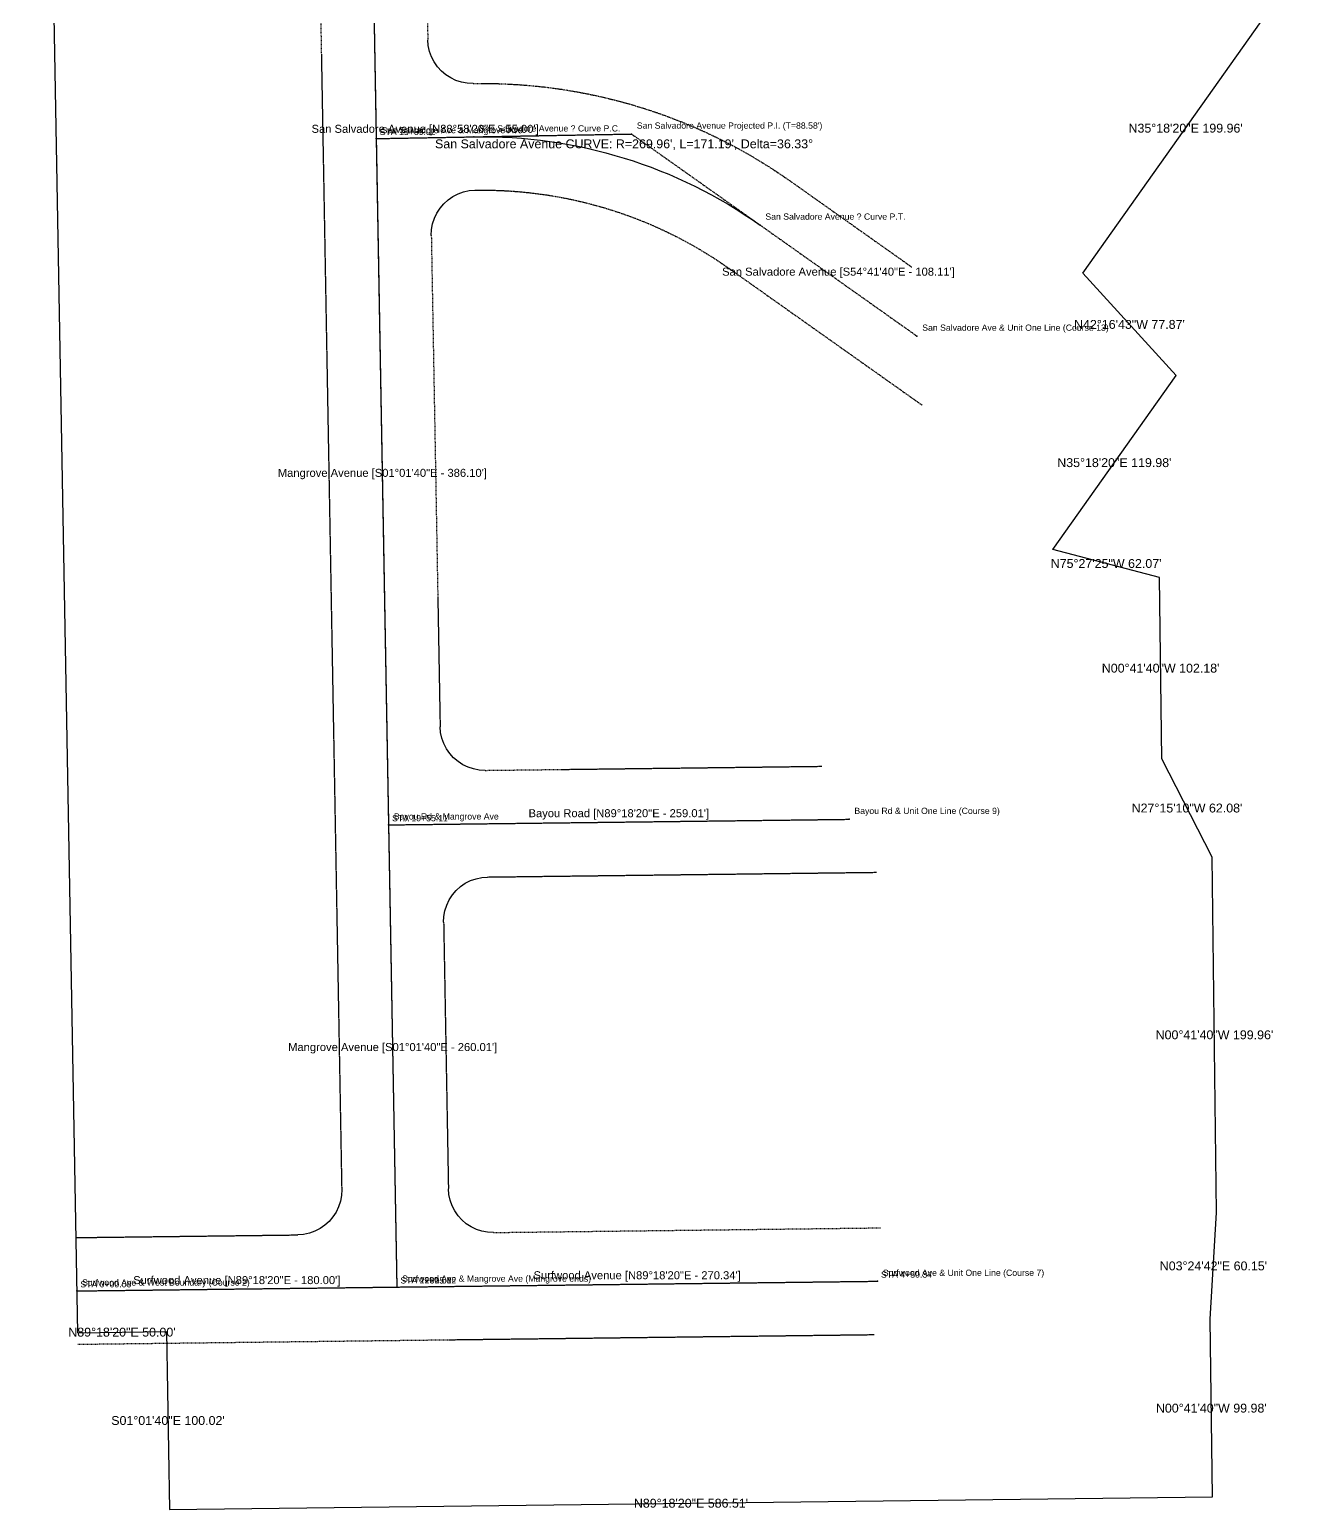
# Model space of a CAD drawing. Extents: x 9751 to 11517, y 7841 to 10246.
# Drawn here: x 9843 to 10551, y 7841 to 8673 of the extents above; entities that cross this region are included whole.
import ezdxf
from ezdxf.enums import TextEntityAlignment as Align

# ---------------------------------------------------------------- set-up
doc = ezdxf.new("R2010")
doc.units = 0
doc.linetypes.add('DASHED', pattern=[0.75, 0.5, -0.25])
for name, color, linetype in [('C-BOUNDARY', 7, 'CONTINUOUS'), ('C-ROAD-ALIGNMENT', 2, 'CONTINUOUS'), ('C-ROAD-ASSUMP-INTX', 1, 'CONTINUOUS'), ('C-ROAD-CNTR', 2, 'DASHED'), ('C-ROAD-CURV', 4, 'CONTINUOUS'), ('C-ROAD-FILLET', 3, 'CONTINUOUS'), ('C-ROAD-INTX', 3, 'CONTINUOUS'), ('C-ROAD-PI-TANGENT', 1, 'DASHED'), ('C-ROAD-ROW-EDGE', 4, 'DASHED'), ('C-ROAD-TEXT', 7, 'CONTINUOUS'), ('C-ROAD-TIE', 4, 'CONTINUOUS')]:
    doc.layers.add(name, color=color, linetype=linetype)
doc.styles.get("Standard").update_dxf_attribs({"font": 'Arial'})

msp = doc.modelspace()

# ---------------------------------------------------------------- linework, layer by layer
at = {"layer": 'C-BOUNDARY'}
for p, q in [((9843.2918, 9442.2618), (9870.2384, 7939.9332)), ((10435.6478, 8535.889), (10551.2352, 8699.0614)), ((10488.0404, 8478.2841), (10435.6478, 8535.889)), ((10418.688, 8380.3807), (10488.0404, 8478.2841)), ((10478.7692, 8364.8081), (10418.688, 8380.3807)), ((10480.0078, 8262.6381), (10478.7692, 8364.8081)), ((10508.4399, 8207.454), (10480.0078, 8262.6381)), ((10510.8638, 8007.5127), (10508.4399, 8207.454)), ((10507.2837, 7947.4726), (10510.8638, 8007.5127)), ((10508.4956, 7847.5019), (10507.2837, 7947.4726)), ((9870.2384, 7939.9332), (9920.2347, 7940.5282)), ((9920.2347, 7940.5282), (9922.0285, 7840.5223)), ((9922.0285, 7840.5223), (10508.4956, 7847.5019))]:
    msp.add_line(p, q, dxfattribs=at)
at = {"layer": 'C-ROAD-ALIGNMENT'}
for points in [[(9992.4362, 10179.841), (10000, 10000), (10010.9255, 9740.2297), (10021.8509, 9480.4593), (10023.2237, 9447.8195), (10027.3016, 9220.5085), (10029.9922, 9070.5326), (10032.6828, 8920.5568), (10038.2254, 8611.6065), (10045.1508, 8225.5726), (10049.8147, 7965.6026)], [(9869.8249, 7963.421), (10049.8147, 7965.6026), (10320.1316, 7968.8791)]]:
    msp.add_lwpolyline(points, dxfattribs=at)
at = {"layer": 'C-ROAD-ASSUMP-INTX'}
msp.add_point((10181.7866, 8614.182), dxfattribs=at)
at = {"layer": 'C-ROAD-CNTR'}
for p, q in [((10032.6828, 8920.5568), (10038.2254, 8611.6065)), ((10038.2254, 8611.6065), (10093.2165, 8612.593)), ((10038.2254, 8611.6065), (10045.1508, 8225.5726)), ((10254.0786, 8562.9858), (10342.3028, 8500.5068)), ((10045.1508, 8225.5726), (10304.1397, 8228.7118)), ((10045.1508, 8225.5726), (10049.8147, 7965.6026)), ((10049.8147, 7965.6026), (10320.1316, 7968.8791)), ((9869.8249, 7963.421), (10049.8147, 7965.6026))]:
    msp.add_line(p, q, dxfattribs=at)
at = {"layer": 'C-ROAD-CURV'}
msp.add_lwpolyline([(10093.2165, 8612.593), (10098.566, 8612.636), (10103.9153, 8612.5729), (10109.2622, 8612.4039), (10114.6048, 8612.1289), (10119.9409, 8611.7482), (10125.2684, 8611.2617), (10130.5852, 8610.6698), (10135.8892, 8609.9727), (10141.1784, 8609.1706), (10146.4506, 8608.2638), (10151.7038, 8607.2528), (10156.936, 8606.1378), (10162.145, 8604.9194), (10167.3289, 8603.598), (10172.4856, 8602.1742), (10177.6131, 8600.6484), (10182.7093, 8599.0213), (10187.7722, 8597.2936), (10192.8, 8595.4659), (10197.7905, 8593.5389), (10202.7419, 8591.5135), (10207.6522, 8589.3903), (10212.5194, 8587.1702), (10217.3417, 8584.8541), (10222.1171, 8582.4429), (10226.8438, 8579.9375), (10231.52, 8577.339), (10236.1437, 8574.6483), (10240.7133, 8571.8666), (10245.2268, 8568.9948), (10249.6825, 8566.0342), (10254.0786, 8562.9858)], dxfattribs=at)
at = {"layer": 'C-ROAD-FILLET'}
for points in [[(10092.6784, 8642.5882), (10089.4119, 8642.7435), (10086.1937, 8643.3239), (10083.0787, 8644.3193), (10080.1203, 8645.7128), (10077.3691, 8647.4805), (10074.8722, 8649.5923), (10072.6723, 8652.0118), (10070.807, 8654.6978), (10069.3083, 8657.6043), (10068.2018, 8660.6816), (10067.5064, 8663.877), (10067.234, 8667.1357)], [(10069.2071, 8557.1534), (10069.3624, 8560.4199), (10069.9427, 8563.6382), (10070.9382, 8566.7531), (10072.3317, 8569.7115), (10074.0994, 8572.4627), (10076.2111, 8574.9596), (10078.6307, 8577.1595), (10081.3167, 8579.0248), (10084.2232, 8580.5235), (10087.3005, 8581.6301), (10090.4958, 8582.3255), (10093.7546, 8582.5979)], [(10099.4642, 8256.2332), (10096.2107, 8256.406), (10093.0073, 8257.0005), (10089.9085, 8258.0066), (10086.9668, 8259.4071), (10084.2322, 8261.1782), (10081.7511, 8263.29), (10079.5658, 8265.7064), (10077.7133, 8268.3866), (10076.225, 8271.2848), (10075.1263, 8274.352), (10074.4358, 8277.5361), (10074.1652, 8280.7829)], [(10076.1383, 8170.7987), (10076.295, 8174.0772), (10076.8798, 8177.307), (10077.8827, 8180.4322), (10079.2864, 8183.3992), (10081.0667, 8186.1567), (10083.1929, 8188.6572), (10085.6284, 8190.8575), (10088.3311, 8192.7199), (10091.2545, 8194.2122), (10094.3483, 8195.3085), (10097.5589, 8195.9902), (10100.8313, 8196.2453)], [(10018.8272, 8020.3765), (10018.6705, 8017.098), (10018.0857, 8013.8683), (10017.0828, 8010.743), (10015.6791, 8007.776), (10013.8988, 8005.0186), (10011.7726, 8002.5181), (10009.3371, 8000.3177), (10006.6344, 7998.4553), (10003.711, 7996.9631), (10000.6173, 7995.8667), (9997.4066, 7995.1851), (9994.1342, 7994.9299)], [(10104.128, 7996.2631), (10100.8746, 7996.436), (10097.6712, 7997.0305), (10094.5723, 7998.0366), (10091.6306, 7999.4371), (10088.8961, 8001.2082), (10086.415, 8003.32), (10084.2297, 8005.7364), (10082.3771, 8008.4165), (10080.8889, 8011.3148), (10079.7901, 8014.382), (10079.0996, 8017.5661), (10078.829, 8020.8129)]]:
    msp.add_lwpolyline(points, dxfattribs=at)
at = {"layer": 'C-ROAD-INTX'}
for p in [(10038.2254, 8611.6065), (10093.2165, 8612.593), (10254.0786, 8562.9858), (10045.1508, 8225.5726), (10049.8147, 7965.6026)]:
    msp.add_point(p, dxfattribs=at)
at = {"layer": 'C-ROAD-PI-TANGENT'}
for p, q in [((10093.2165, 8612.593), (10181.7866, 8614.182)), ((10181.7866, 8614.182), (10254.0786, 8562.9858))]:
    msp.add_line(p, q, dxfattribs=at)
at = {"layer": 'C-ROAD-ROW-EDGE'}
for points in [[(10003.6742, 8865.0275), (10018.8272, 8020.3765)], [(10063.6645, 8866.1037), (10067.234, 8667.1357)], [(10092.6784, 8642.5882), (10097.6838, 8642.6362), (10102.6893, 8642.6007), (10107.6935, 8642.4817), (10112.695, 8642.2792), (10117.6924, 8641.9932), (10122.6844, 8641.6239), (10127.6695, 8641.1714), (10132.6464, 8640.6357), (10137.6136, 8640.017), (10142.5698, 8639.3156), (10147.5137, 8638.5315), (10152.4437, 8637.6651), (10157.3586, 8636.7165), (10162.257, 8635.686), (10167.1375, 8634.5739), (10171.9988, 8633.3806), (10176.8395, 8632.1063), (10181.6583, 8630.7513), (10186.4537, 8629.3162), (10191.2246, 8627.8012), (10195.9695, 8626.2069), (10200.6871, 8624.5336), (10205.3762, 8622.7818), (10210.0354, 8620.9519), (10214.6634, 8619.0446), (10219.2589, 8617.0604), (10223.8207, 8614.9997), (10228.3474, 8612.8632), (10232.8379, 8610.6515), (10237.2909, 8608.3651), (10241.705, 8606.0047), (10246.0792, 8603.571), (10250.4121, 8601.0647), (10254.7026, 8598.4864), (10258.9495, 8595.8368), (10263.1516, 8593.1168), (10267.3077, 8590.327), (10271.4167, 8587.4683)], [(10093.7546, 8582.5979), (10098.8266, 8582.6352), (10103.8983, 8582.5654), (10108.9674, 8582.3884), (10114.0316, 8582.1043), (10119.0886, 8581.7132), (10124.1363, 8581.2153), (10129.1723, 8580.6108), (10134.1944, 8579.9), (10139.2003, 8579.0833), (10144.1879, 8578.1609), (10149.1549, 8577.1333), (10154.099, 8576.0009), (10159.0181, 8574.7643), (10163.91, 8573.424), (10168.7724, 8571.9806), (10173.6032, 8570.4348), (10178.4003, 8568.7871), (10183.1615, 8567.0385), (10187.8847, 8565.1896), (10192.5677, 8563.2413), (10197.2086, 8561.1945), (10201.8051, 8559.05), (10206.3552, 8556.8089), (10210.857, 8554.4721), (10215.3084, 8552.0406), (10219.7074, 8549.5156), (10224.052, 8546.8982), (10228.3404, 8544.1895), (10232.5705, 8541.3909), (10236.7405, 8538.5034)], [(10271.4167, 8587.4683), (10339.3986, 8539.3245)], [(10069.2071, 8557.1534), (10074.1652, 8280.7829)], [(10236.7405, 8538.5034), (10345.2069, 8461.6891)], [(10099.4642, 8256.2332), (10288.7816, 8258.5279)], [(10100.8313, 8196.2453), (10319.4978, 8198.8958)], [(10076.1383, 8170.7987), (10078.829, 8020.8129)], [(9869.2867, 7993.4166), (9994.1342, 7994.9299)], [(10104.128, 7996.2631), (10321.9215, 7998.903)], [(9870.363, 7933.4253), (10318.3417, 7938.8552)]]:
    msp.add_lwpolyline(points, dxfattribs=at)
at = {"layer": 'C-ROAD-TIE'}
for p in [(10342.3028, 8500.5068), (10304.1397, 8228.7118), (10320.1316, 7968.8791), (9869.8249, 7963.421)]:
    msp.add_point(p, dxfattribs=at)

# ---------------------------------------------------------------- texts
at = {"layer": 'C-ROAD-TEXT'}
for s, height, p in [('San Salvadore Avenue [N88%%d58\'20"E - 55.00\']', 4.5, (10065.7209, 8617.0998)), ('N35%%d18\'20"E 199.96\'', 5, (10493.4415, 8617.4752)), ("San Salvadore Avenue CURVE: R=269.96', L=171.19', Delta=36.33%%d", 5, (10177.6131, 8608.6484)), ('San Salvadore Avenue [S54%%d41\'40"E - 108.11\']', 4.5, (10298.1907, 8536.7463)), ('N42%%d16\'43"W 77.87\'', 5, (10461.8441, 8507.0866)), ('Mangrove Avenue [S01%%d01\'40"E - 386.10\']', 4.5, (10041.6881, 8423.5896)), ('N35%%d18\'20"E 119.98\'', 5, (10453.3642, 8429.3324)), ('N75%%d27\'25"W 62.07\'', 5, (10448.7286, 8372.5944)), ('N00%%d41\'40"W 102.18\'', 5, (10479.3885, 8313.7231)), ('Bayou Road [N89%%d18\'20"E - 259.01\']', 4.5, (10174.6453, 8232.1422)), ('N27%%d15\'10"W 62.08\'', 5, (10494.2238, 8235.0461)), ('N00%%d41\'40"W 199.96\'', 5, (10509.6518, 8107.4834)), ('Mangrove Avenue [S01%%d01\'40"E - 260.01\']', 4.5, (10047.4828, 8100.5876)), ('Surfwood Avenue [N89%%d18\'20"E - 270.34\']', 4.5, (10184.9732, 7972.2409)), ('N03%%d24\'42"E 60.15\'', 5, (10509.0737, 7977.4926)), ('Surfwood Avenue [N89%%d18\'20"E - 180.00\']', 4.5, (9959.8198, 7969.5118)), ('N89%%d18\'20"E 50.00\'', 5, (9895.2365, 7940.2307)), ('N00%%d41\'40"W 99.98\'', 5, (10507.8896, 7897.4872)), ('S01%%d01\'40"E 100.02\'', 5, (9921.1316, 7890.5253)), ('N89%%d18\'20"E 586.51\'', 5, (10215.262, 7844.0121))]:
    msp.add_text(s, height=height, dxfattribs=at).set_placement(p, align=Align.MIDDLE_CENTER)
for s, p in [('STA 15+69.02', (10040.2254, 8613.6065)), ('San Salvadore Ave & Mangrove Ave', (10041.2254, 8614.6065)), ('San Salvadore Avenue ? Curve P.C.', (10096.2165, 8615.593)), ("San Salvadore Avenue Projected P.I. (T=88.58')", (10184.7866, 8617.182)), ('San Salvadore Avenue ? Curve P.T.', (10257.0786, 8565.9858)), ('San Salvadore Ave & Unit One Line (Course 13)', (10345.3028, 8503.5068)), ('Bayou Rd & Unit One Line (Course 9)', (10307.1397, 8231.7118)), ('STA 19+55.11', (10047.1508, 8227.5726)), ('Bayou Rd & Mangrove Ave', (10048.1508, 8228.5726)), ('STA 4+50.34', (10322.1316, 7970.8791)), ('Surfwood Ave & Unit One Line (Course 7)', (10323.1316, 7971.8791)), ('STA 0+00.00', (9871.8249, 7965.421)), ('Surfwood Ave & West Boundary (Course 2)', (9872.8249, 7966.421)), ('STA 22+15.12', (10051.8147, 7967.6026)), ('STA 1+80.00', (10051.8147, 7967.6026)), ('Surfwood Ave & Mangrove Ave (Mangrove ends)', (10052.8147, 7968.6026))]:
    msp.add_text(s, height=3.5, dxfattribs=at).set_placement(p)

doc.saveas('drawing.dxf')
